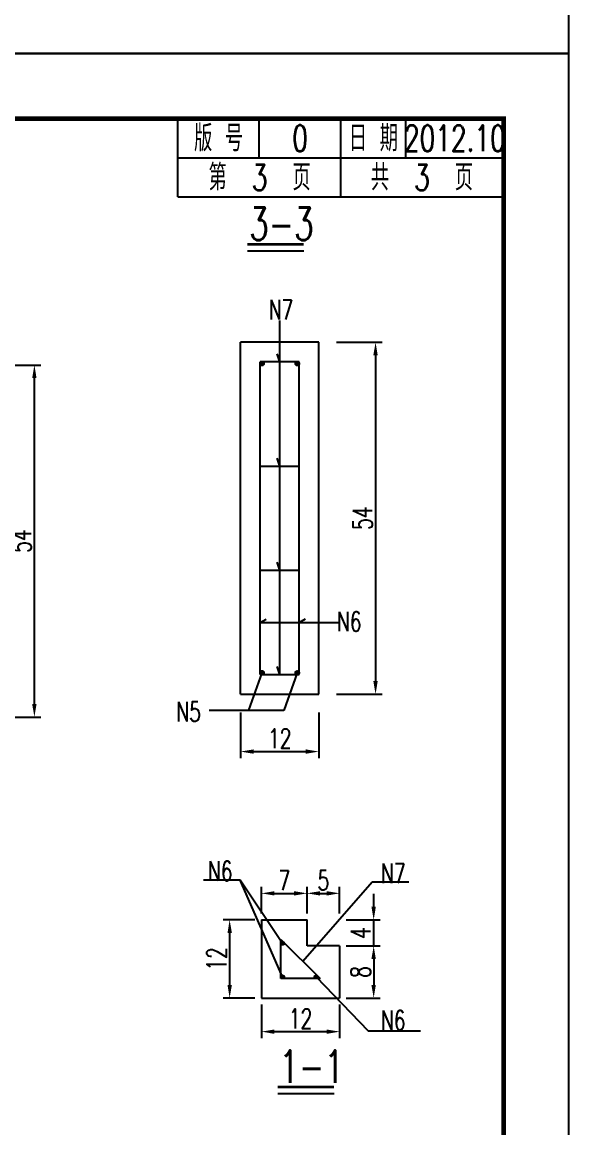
# Model space of a CAD drawing. Extents: x 5781 to 12795, y 1434 to 2653.
# Drawn here: x 9952.6 to 10036.5, y 1566 to 1735.6 of the extents above; entities that cross this region are included whole.
import ezdxf
from ezdxf.enums import TextEntityAlignment as Align

# ---------------------------------------------------------------- set-up
doc = ezdxf.new("R2010")
doc.units = 0
doc.header["$LTSCALE"] = 5
doc.header["$PDMODE"] = 32
doc.header["$PDSIZE"] = 0.3
doc.layers.get('0').update_dxf_attribs({"linetype": 'CONTINUOUS'})
doc.layers.get('Defpoints').update_dxf_attribs({"linetype": 'CONTINUOUS'})
for name, color, linetype in [('图框', 7, 'CONTINUOUS'), ('尺寸标注', 4, 'CONTINUOUS'), ('文字', 7, 'CONTINUOUS')]:
    doc.layers.add(name, color=color, linetype=linetype)
doc.styles.get("Standard").update_dxf_attribs({"font": 'simplex1.shx', "width": 0.7, "bigfont": 'hztxt.shx'})
doc.dimstyles.new('比例1：10', dxfattribs={"dimtxt": 3, "dimasz": 2, "dimexe": 1, "dimexo": 1, "dimgap": 0.5, "dimtad": 1, "dimzin": 13, "dimdsep": 46, "dimtxsty": 'Standard', "dimcen": -0.09, "dimclrd": 256, "dimclre": 256, "dimclrt": 7, "dimaunit": 1, "dimazin": 0, "dimtfac": 0.0005, "dimtix": 1, "dimtmove": 2, "dimatfit": 3, "dimfxl": 0, "dimtolj": 1, "dimtzin": 13, "dimarcsym": 0})
pattern_1 = [(45, (287.837637, 68.11014), (-0.0224506403, 0.0224506403), [])]

# ---------------------------------------------------------------- blocks, each defined once
blk = doc.blocks.new('123')
at = {"layer": '图框'}
blk.add_lwpolyline([(6201.38, 2092.12), (6201.38, 2389.12), (5781.38, 2389.12), (5781.38, 2092.12)], close=True, dxfattribs=at)
blk = doc.blocks.new('series')
at = {"width": 0.75}
for tag, height, p in [('页码', 4, (-35, -19)), ('图名', 5, (-220, -282)), ('图号', 5, (-20, -282))]:
    blk.add_attdef(tag, text='', height=height, dxfattribs=at).set_placement(p, align=Align.MIDDLE_CENTER)
blk = doc.blocks.new('*D1932')
at = {"layer": 'Defpoints', "color": 0, "ltscale": 0.5}
for p in [(9996.37, 1601.94), (9989.37, 1597.87), (9996.37, 1597.87)]:
    blk.add_point(p, dxfattribs=at)
at = {"layer": '尺寸标注', "lineweight": -2, "ltscale": 0.5}
for p, q in [((9989.37, 1598.87), (9989.37, 1602.94)), ((9991.37, 1601.94), (9994.37, 1601.94)), ((9996.37, 1598.87), (9996.37, 1602.94))]:
    blk.add_line(p, q, dxfattribs=at)
at = {"layer": '尺寸标注', "ltscale": 0.5}
for points in [[(9991.37, 1602.27), (9991.37, 1601.6), (9989.37, 1601.94)], [(9994.37, 1602.27), (9994.37, 1601.6), (9996.37, 1601.94)]]:
    blk.add_solid(points, dxfattribs=at)
at = {"layer": '尺寸标注', "color": 7, "ltscale": 0.5, "insert": (9992.87, 1603.94), "char_height": 3, "attachment_point": 5}
blk.add_mtext('\\A1;7', dxfattribs=at)
blk = doc.blocks.new('*D1933')
at = {"layer": 'Defpoints', "color": 0, "ltscale": 0.5}
for p in [(10001.37, 1601.94), (9996.37, 1597.87), (10001.37, 1597.87)]:
    blk.add_point(p, dxfattribs=at)
at = {"layer": '尺寸标注', "lineweight": -2, "ltscale": 0.5}
for p, q in [((9996.37, 1598.87), (9996.37, 1602.94)), ((9998.37, 1601.94), (9999.37, 1601.94)), ((10001.37, 1598.87), (10001.37, 1602.94))]:
    blk.add_line(p, q, dxfattribs=at)
at = {"layer": '尺寸标注', "ltscale": 0.5}
for points in [[(9998.37, 1602.27), (9998.37, 1601.6), (9996.37, 1601.94)], [(9999.37, 1602.27), (9999.37, 1601.6), (10001.37, 1601.94)]]:
    blk.add_solid(points, dxfattribs=at)
at = {"layer": '尺寸标注', "color": 7, "ltscale": 0.5, "insert": (9998.87, 1603.94), "char_height": 3, "attachment_point": 5}
blk.add_mtext('\\A1;5', dxfattribs=at)
blk = doc.blocks.new('*D1934')
at = {"layer": 'Defpoints', "color": 0, "ltscale": 0.5}
for p in [(9989.37, 1597.87), (9984.49, 1585.87), (9989.37, 1585.87)]:
    blk.add_point(p, dxfattribs=at)
at = {"layer": '尺寸标注', "lineweight": -2, "ltscale": 0.5}
for p, q in [((9988.37, 1597.87), (9983.49, 1597.87)), ((9984.49, 1595.87), (9984.49, 1587.87)), ((9988.37, 1585.87), (9983.49, 1585.87))]:
    blk.add_line(p, q, dxfattribs=at)
at = {"layer": '尺寸标注', "ltscale": 0.5}
for points in [[(9984.16, 1595.87), (9984.83, 1595.87), (9984.49, 1597.87)], [(9984.16, 1587.87), (9984.83, 1587.87), (9984.49, 1585.87)]]:
    blk.add_solid(points, dxfattribs=at)
at = {"layer": '尺寸标注', "color": 7, "ltscale": 0.5, "insert": (9982.49, 1591.87), "char_height": 3, "attachment_point": 5, "rotation": 90}
blk.add_mtext('\\A1;12', dxfattribs=at)
blk = doc.blocks.new('*D1935')
at = {"layer": 'Defpoints', "color": 0, "ltscale": 0.5}
for p in [(9989.37, 1585.87), (10001.37, 1585.87), (10001.37, 1580.72)]:
    blk.add_point(p, dxfattribs=at)
at = {"layer": '尺寸标注', "lineweight": -2, "ltscale": 0.5}
for p, q in [((9989.37, 1584.87), (9989.37, 1579.72)), ((10001.37, 1584.87), (10001.37, 1579.72)), ((9991.37, 1580.72), (9999.37, 1580.72))]:
    blk.add_line(p, q, dxfattribs=at)
at = {"layer": '尺寸标注', "ltscale": 0.5}
for points in [[(9991.37, 1581.05), (9991.37, 1580.38), (9989.37, 1580.72)], [(9999.37, 1581.05), (9999.37, 1580.38), (10001.37, 1580.72)]]:
    blk.add_solid(points, dxfattribs=at)
at = {"layer": '尺寸标注', "color": 7, "ltscale": 0.5, "insert": (9995.37, 1582.72), "char_height": 3, "attachment_point": 5}
blk.add_mtext('\\A1;12', dxfattribs=at)
blk = doc.blocks.new('*D1936')
at = {"layer": 'Defpoints', "color": 0, "ltscale": 0.5}
for p in [(10001.37, 1597.87), (10006.59, 1597.87), (10001.37, 1593.87)]:
    blk.add_point(p, dxfattribs=at)
at = {"layer": '尺寸标注', "lineweight": -2, "ltscale": 0.5}
for p, q in [((10006.59, 1599.87), (10006.59, 1601.87)), ((10002.37, 1597.87), (10007.59, 1597.87)), ((10006.59, 1593.87), (10006.59, 1597.87)), ((10002.37, 1593.87), (10007.59, 1593.87)), ((10006.59, 1591.87), (10006.59, 1589.87))]:
    blk.add_line(p, q, dxfattribs=at)
at = {"layer": '尺寸标注', "ltscale": 0.5}
for points in [[(10006.25, 1599.87), (10006.92, 1599.87), (10006.59, 1597.87)], [(10006.25, 1591.87), (10006.92, 1591.87), (10006.59, 1593.87)]]:
    blk.add_solid(points, dxfattribs=at)
at = {"layer": '尺寸标注', "color": 7, "ltscale": 0.5, "insert": (10004.59, 1595.87), "char_height": 3, "attachment_point": 5, "rotation": 90}
blk.add_mtext('\\A1;4', dxfattribs=at)
blk = doc.blocks.new('*D1937')
at = {"layer": 'Defpoints', "color": 0, "ltscale": 0.5}
for p in [(10001.37, 1593.87), (10001.37, 1585.87), (10006.59, 1585.87)]:
    blk.add_point(p, dxfattribs=at)
at = {"layer": '尺寸标注', "lineweight": -2, "ltscale": 0.5}
for p, q in [((10002.37, 1593.87), (10007.59, 1593.87)), ((10006.59, 1591.87), (10006.59, 1587.87)), ((10002.37, 1585.87), (10007.59, 1585.87))]:
    blk.add_line(p, q, dxfattribs=at)
at = {"layer": '尺寸标注', "ltscale": 0.5}
for points in [[(10006.25, 1591.87), (10006.92, 1591.87), (10006.59, 1593.87)], [(10006.25, 1587.87), (10006.92, 1587.87), (10006.59, 1585.87)]]:
    blk.add_solid(points, dxfattribs=at)
at = {"layer": '尺寸标注', "color": 7, "ltscale": 0.5, "insert": (10004.59, 1589.87), "char_height": 3, "attachment_point": 5, "rotation": 90}
blk.add_mtext('\\A1;8', dxfattribs=at)
blk = doc.blocks.new('*D1940')
at = {"layer": 'Defpoints', "color": 0, "ltscale": 0.5}
for p in [(9998.17, 1686.5), (9998.17, 1632.5), (10006.88, 1632.5)]:
    blk.add_point(p, dxfattribs=at)
at = {"layer": '尺寸标注', "lineweight": -2, "ltscale": 0.5}
for p, q in [((10000.88, 1686.5), (10007.88, 1686.5)), ((10006.88, 1684.5), (10006.88, 1634.5)), ((10000.88, 1632.5), (10007.88, 1632.5))]:
    blk.add_line(p, q, dxfattribs=at)
at = {"layer": '尺寸标注', "ltscale": 0.5}
for points in [[(10006.54, 1684.5), (10007.21, 1684.5), (10006.88, 1686.5)], [(10006.54, 1634.5), (10007.21, 1634.5), (10006.88, 1632.5)]]:
    blk.add_solid(points, dxfattribs=at)
at = {"layer": '尺寸标注', "color": 7, "ltscale": 0.5, "insert": (10004.88, 1659.5), "char_height": 3, "attachment_point": 5, "rotation": 90}
blk.add_mtext('\\A1;54', dxfattribs=at)
blk = doc.blocks.new('*D1941')
at = {"layer": 'Defpoints', "color": 0, "ltscale": 0.5}
for p in [(9986.17, 1632.5), (9998.17, 1632.5), (9998.17, 1623.69)]:
    blk.add_point(p, dxfattribs=at)
at = {"layer": '尺寸标注', "lineweight": -2, "ltscale": 0.5}
for p, q in [((9986.17, 1629.69), (9986.17, 1622.69)), ((9998.17, 1629.69), (9998.17, 1622.69)), ((9988.17, 1623.69), (9996.17, 1623.69))]:
    blk.add_line(p, q, dxfattribs=at)
at = {"layer": '尺寸标注', "ltscale": 0.5}
for points in [[(9988.17, 1624.03), (9988.17, 1623.36), (9986.17, 1623.69)], [(9996.17, 1624.03), (9996.17, 1623.36), (9998.17, 1623.69)]]:
    blk.add_solid(points, dxfattribs=at)
at = {"layer": '尺寸标注', "color": 7, "ltscale": 0.5, "insert": (9992.17, 1625.69), "char_height": 3, "attachment_point": 5}
blk.add_mtext('\\A1;12', dxfattribs=at)
blk = doc.blocks.new('*D1951')
at = {"layer": 'Defpoints', "color": 0, "ltscale": 0.5}
for p in [(9941.14, 1682.99), (9954.53, 1682.99), (9941.14, 1628.99)]:
    blk.add_point(p, dxfattribs=at)
at = {"layer": '尺寸标注', "lineweight": -2, "ltscale": 0.5}
for p, q in [((9948.53, 1682.99), (9955.53, 1682.99)), ((9954.53, 1630.99), (9954.53, 1680.99)), ((9948.53, 1628.99), (9955.53, 1628.99))]:
    blk.add_line(p, q, dxfattribs=at)
at = {"layer": '尺寸标注', "ltscale": 0.5}
for points in [[(9954.19, 1680.99), (9954.86, 1680.99), (9954.53, 1682.99)], [(9954.19, 1630.99), (9954.86, 1630.99), (9954.53, 1628.99)]]:
    blk.add_solid(points, dxfattribs=at)
at = {"layer": '尺寸标注', "color": 7, "ltscale": 0.5, "insert": (9952.53, 1655.99), "char_height": 3, "attachment_point": 5, "rotation": 90}
blk.add_mtext('\\A1;54', dxfattribs=at)

msp = doc.modelspace()

# ---------------------------------------------------------------- hatches: boundary and pattern name
at = {"layer": '尺寸标注', "ltscale": 0.5}
h = msp.add_hatch(dxfattribs=at)
h.set_pattern_fill('ANSI31', color=1, scale=0.02, style=0)
h.set_pattern_definition([(315, (-9214.295894, 4512.220515), (-0.0449012806, -0.0449012806), [])])
edge = h.paths.add_edge_path()
edge.add_arc((9989.449, 1683.2103), 0.2848, 0, 360)
h = msp.add_hatch(dxfattribs=at)
h.set_pattern_fill('ANSI31', color=1, scale=0.02, style=0)
h.set_pattern_definition([(315, (-9208.87339, 4512.227254), (-0.0449012806, -0.0449012806), [])])
edge = h.paths.add_edge_path()
edge.add_arc((9994.8715, 1683.2171), 0.2848, 0, 360)
h = msp.add_hatch(dxfattribs=at)
h.set_pattern_fill('ANSI31', color=1, scale=0.02, style=0)
h.set_pattern_definition([(45, (-9214.295894, -1193.21454), (-0.0449012806, 0.0449012806), [])])
edge = h.paths.add_edge_path()
edge.add_arc((9989.449, 1635.7956), 0.2848, 0, 360)
h = msp.add_hatch(dxfattribs=at)
h.set_pattern_fill('ANSI31', color=1, scale=0.02, style=0)
h.set_pattern_definition([(45, (-9208.87339, -1193.22128), (-0.0449012806, 0.0449012806), [])])
edge = h.paths.add_edge_path()
edge.add_arc((9994.8715, 1635.7889), 0.2848, 0, 360)
h = msp.add_hatch(dxfattribs=at)
h.set_pattern_fill('ANSI31', color=1, scale=0.01, style=0)
h.set_pattern_definition(pattern_1)
edge = h.paths.add_edge_path()
edge.add_arc((9992.616, 1594.2642), 0.25, 0, 360)
h = msp.add_hatch(dxfattribs=at)
h.set_pattern_fill('ANSI31', color=1, scale=0.01, style=0)
h.set_pattern_definition(pattern_1)
edge = h.paths.add_edge_path()
edge.add_arc((9992.6199, 1589.1253), 0.25, 0, 360)
h = msp.add_hatch(dxfattribs=at)
h.set_pattern_fill('ANSI31', color=1, scale=0.01, style=0)
h.set_pattern_definition(pattern_1)
edge = h.paths.add_edge_path()
edge.add_arc((9997.7609, 1589.1283), 0.25, 0, 360)

# ---------------------------------------------------------------- linework, layer by layer
for p, q in [((9987.2184, 1700.5393), (9995.8647, 1700.5393)), ((9991.861, 1571.2335), (10000.5242, 1571.2335))]:
    msp.add_line(p, q)
at = {"const_width": 0.4}
for points in [[(9987.2184, 1701.5393), (9995.8647, 1701.5393)], [(9991.861, 1572.2335), (10000.5242, 1572.2335)]]:
    msp.add_lwpolyline(points, dxfattribs=at)
at = {"layer": '图框'}
for p, q in [((9976.5427, 1708.7959), (9976.5427, 1720.7959)), ((9989.0427, 1714.7959), (9989.0427, 1720.7959)), ((10001.5427, 1714.7959), (10001.5427, 1720.7959)), ((10011.5427, 1714.7959), (10011.5427, 1720.7959)), ((9976.5427, 1714.7959), (10026.5427, 1714.7959)), ((10001.5427, 1708.7959), (10001.5427, 1714.7959)), ((9976.5427, 1708.7959), (10026.5427, 1708.7959))]:
    msp.add_line(p, q, dxfattribs=at)
at = {"layer": '图框', "const_width": 0.7}
msp.add_lwpolyline([(10026.5427, 1720.7959), (9646.5427, 1720.7959), (9646.5427, 1443.7959), (10026.5427, 1443.7959), (10026.5427, 1720.7959)], dxfattribs=at)
at = {"layer": '尺寸标注', "color": 4, "ltscale": 0.5}
for p, q in [((9992.1657, 1635.503), (9992.1657, 1689.8525)), ((9992.1657, 1683.503), (9991.7642, 1684.7313)), ((9992.1657, 1667.503), (9991.7642, 1668.7313)), ((9992.1657, 1651.503), (9991.7642, 1652.7313)), ((9989.1657, 1643.474), (9990.0758, 1643.9872)), ((9989.1657, 1643.474), (10001.1345, 1643.474)), ((9995.1657, 1643.474), (9996.1449, 1644.0533)), ((9989.449, 1635.7956), (9987.372, 1630.0256)), ((9992.1657, 1635.503), (9991.7642, 1636.7313)), ((9994.8715, 1635.7889), (9992.7945, 1630.0189)), ((9992.7945, 1630.0189), (9981.3646, 1630.0189)), ((9986.1068, 1603.9616), (9980.4567, 1603.9616)), ((9992.616, 1594.2642), (9986.1068, 1603.9616)), ((9992.6199, 1589.1253), (9986.1068, 1603.9616)), ((9995.7138, 1591.5228), (10006.3373, 1603.6882)), ((10006.3373, 1603.6882), (10011.9588, 1603.6882)), ((9997.7609, 1589.1283), (10005.7592, 1580.8269)), ((10005.7592, 1580.8269), (10013.766, 1580.8269))]:
    msp.add_line(p, q, dxfattribs=at)
at = {"layer": '尺寸标注', "color": 7, "ltscale": 0.5}
for p, q in [((9986.1657, 1632.503), (9986.1657, 1686.503)), ((9998.1657, 1686.503), (9986.1657, 1686.503)), ((9998.1657, 1632.503), (9998.1657, 1686.503)), ((9986.1657, 1632.503), (9998.1657, 1632.503)), ((9989.3667, 1597.87), (9996.3667, 1597.87)), ((9989.3667, 1597.87), (9989.3667, 1585.87)), ((9996.3667, 1593.87), (9996.3667, 1597.87)), ((10001.3667, 1593.87), (9996.3667, 1593.87)), ((10001.3667, 1593.87), (10001.3667, 1585.87)), ((9989.3667, 1585.87), (10001.3667, 1585.87))]:
    msp.add_line(p, q, dxfattribs=at)
at = {"layer": '尺寸标注', "color": 1, "ltscale": 0.5}
for p, q in [((9989.1657, 1635.503), (9989.1657, 1683.503)), ((9995.1657, 1683.503), (9989.1657, 1683.503)), ((9995.1657, 1635.503), (9995.1657, 1683.503)), ((9989.1657, 1667.503), (9995.1657, 1667.503)), ((9989.1657, 1651.503), (9995.1657, 1651.503)), ((9989.1657, 1635.503), (9995.1657, 1635.503)), ((9992.3667, 1594.87), (9998.3667, 1588.87)), ((9992.3667, 1588.87), (9992.3667, 1594.87)), ((9998.3667, 1588.87), (9992.3667, 1588.87))]:
    msp.add_line(p, q, dxfattribs=at)
for centre, radius in [((9989.449, 1683.2103), 0.2848), ((9994.8715, 1683.2171), 0.2848), ((9989.449, 1635.7956), 0.2848), ((9994.8715, 1635.7889), 0.2848), ((9992.616, 1594.2642), 0.25), ((9992.6199, 1589.1253), 0.25), ((9997.7609, 1589.1283), 0.25)]:
    msp.add_circle(centre, radius, dxfattribs=at)

# ---------------------------------------------------------------- block references
at = {"layer": '图框'}
ref = msp.add_blockref('series', (10036.5427, 1730.7959), dxfattribs=at)
ref.add_attrib('页码', '第  3  页    共  3  页', dxfattribs={"layer": '0', "height": 4, "width": 0.7}).set_placement((10001.5427, 1711.7959), align=Align.MIDDLE_CENTER)
at = {"layer": '尺寸标注'}
for p in [(3835.166, -361.3249), (3835.166, -658.3249)]:
    msp.add_blockref('123', p, dxfattribs=at)

# ---------------------------------------------------------------- texts
at = {"layer": '图框', "width": 0.7}
for s, p in [('版 号', (9982.7927, 1717.7959)), ('0', (9995.2927, 1717.7959)), ('日 期', (10006.5427, 1717.7959)), ('2012.10', (10019.0427, 1717.7959))]:
    msp.add_text(s, height=4, dxfattribs=at).set_placement(p, align=Align.MIDDLE_CENTER)
at = {"layer": '文字', "width": 0.7}
for s, height, p in [('3-3', 5, (9987.4764, 1702.1575)), ('N6', 3, (9981.1437, 1603.8747)), ('N7', 3, (10007.6919, 1603.5206)), ('N6', 3, (10007.6919, 1580.9642)), ('1-1', 5, (9992.1189, 1572.8518))]:
    msp.add_text(s, height=height, dxfattribs=at).set_placement(p)
at = {"layer": '文字', "color": 7, "width": 0.7}
for s, p in [('N7', (9992.3652, 1691.4841)), ('N6', (10002.847, 1643.6421)), ('N5', (9978.1923, 1629.8126))]:
    msp.add_text(s, height=3, dxfattribs=at).set_placement(p, align=Align.MIDDLE_CENTER)

# ---------------------------------------------------------------- dimensions: what is measured, and where the dimension line sits
at = {"layer": '尺寸标注', "color": 4, "ltscale": 0.5}
for base, p1, p2, picture, middle in [((10006.8752, 1632.503), (9998.1657, 1686.503), (9998.1657, 1632.503), '*D1940', (10004.8752, 1659.503)), ((9954.5266, 1682.9881), (9941.1389, 1628.9881), (9941.1389, 1682.9881), '*D1951', (9952.5266, 1655.9881)), ((10006.587, 1597.87), (10001.3667, 1593.87), (10001.3667, 1597.87), '*D1936', (10004.587, 1595.87)), ((9984.4918, 1585.87), (9989.3667, 1597.87), (9989.3667, 1585.87), '*D1934', (9982.4918, 1591.87)), ((10006.587, 1585.87), (10001.3667, 1593.87), (10001.3667, 1585.87), '*D1937', (10004.587, 1589.87))]:
    dim = msp.add_linear_dim(base=base, p1=p1, p2=p2, angle=90, dimstyle='比例1：10', dxfattribs=at)
    dim.commit()
    dim.dimension.update_dxf_attribs({"geometry": picture, "text_midpoint": middle})
for base, p1, p2, picture, middle in [((9998.1657, 1623.6931), (9986.1657, 1632.503), (9998.1657, 1632.503), '*D1941', (9992.1657, 1625.6931)), ((9996.3667, 1601.9362), (9989.3667, 1597.87), (9996.3667, 1597.87), '*D1932', (9992.8667, 1603.9362)), ((10001.3667, 1601.9362), (9996.3667, 1597.87), (10001.3667, 1597.87), '*D1933', (9998.8667, 1603.9362)), ((10001.3667, 1580.715), (9989.3667, 1585.87), (10001.3667, 1585.87), '*D1935', (9995.3667, 1582.715))]:
    dim = msp.add_linear_dim(base=base, p1=p1, p2=p2, dimstyle='比例1：10', dxfattribs=at)
    dim.commit()
    dim.dimension.update_dxf_attribs({"geometry": picture, "text_midpoint": middle})

doc.saveas('drawing.dxf')
